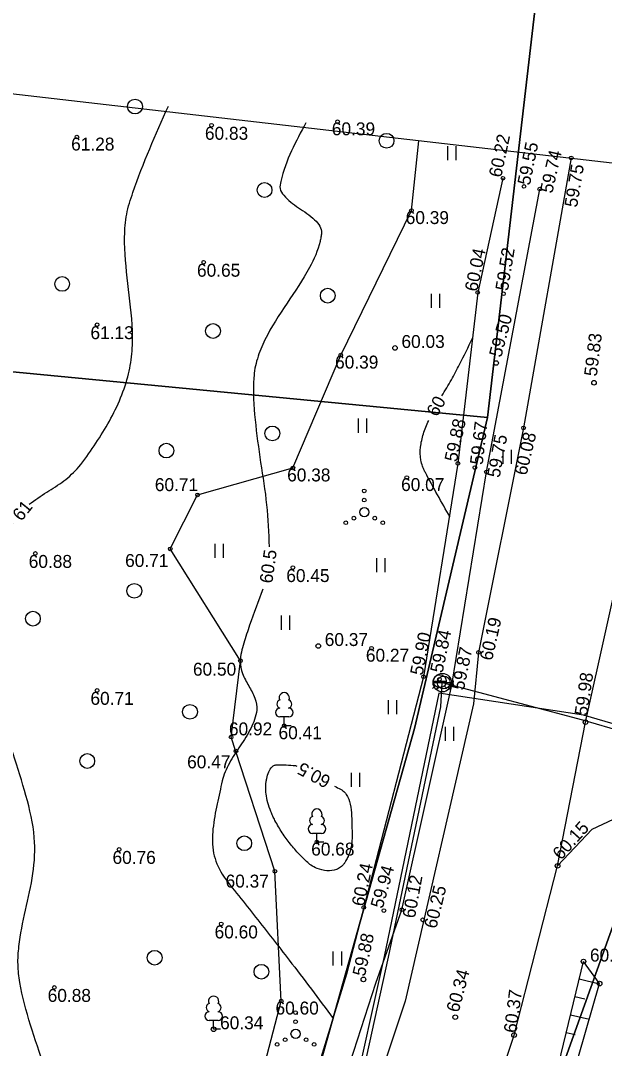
# Model space of a CAD drawing. Extents: x 643123 to 643699, y 6456101 to 6456901.
# Drawn here: x 643559.6 to 643591.2, y 6456310.1 to 6456365.7 of the extents above; entities that cross this region are included whole.
import ezdxf

# ---------------------------------------------------------------- set-up
doc = ezdxf.new("R2010")
doc.units = 0
for name, color, linetype in [('ELKAEV', 7, 'Continuous'), ('HALJASTUS', 7, 'Continuous'), ('KTRASS', 7, 'Continuous'), ('MOOTPIIR', 7, 'Continuous'), ('PIIR', 7, 'Continuous'), ('PUU', 7, 'Continuous'), ('RELJEEF', 7, 'Continuous'), ('SIRAJATIS', 7, 'Continuous'), ('TEE', 7, 'Continuous'), ('VEEKOGU', 7, 'Continuous'), ('VKAEV', 7, 'Continuous'), ('VTRASS', 7, 'Continuous')]:
    doc.layers.add(name, color=color, linetype=linetype)

msp = doc.modelspace()

# ---------------------------------------------------------------- linework, layer by layer
at = {"layer": 'ELKAEV'}
for centre, radius in [((643569.977, 6456360.076), 0.1), ((643576.798, 6456360.263), 0.1), ((643562.686, 6456359.438), 0.1), ((643589.443, 6456358.313), 0.1), ((643585.753, 6456357.206), 0.1), ((643586.889, 6456356.764), 0.1), ((643587.747, 6456356.622), 0.1), ((643580.796, 6456355.457), 0.1), ((643569.548, 6456352.661), 0.1), ((643584.383, 6456351.026), 0.1), ((643585.776, 6456350.953), 0.1), ((643563.779, 6456349.28), 0.1), ((643579.906, 6456348.019), 0.125), ((643576.973, 6456347.632), 0.1), ((643585.381, 6456347.204), 0.125), ((643590.679, 6456346.135), 0.125), ((643586.866, 6456343.693), 0.1), ((643583.311, 6456341.768), 0.1), ((643574.379, 6456341.521), 0.1), ((643584.231, 6456341.542), 0.1), ((643584.859, 6456341.311), 0.1), ((643580.547, 6456341.001), 0.1), ((643569.222, 6456340.06), 0.1), ((643560.438, 6456336.895), 0.1), ((643567.742, 6456337.138), 0.1), ((643574.383, 6456336.129), 0.1), ((643575.753, 6456331.881), 0.125), ((643578.64, 6456331.761), 0.1), ((643584.43, 6456331.535), 0.1), ((643571.54, 6456331.086), 0.1), ((643581.455, 6456330.215), 0.1), ((643582.31, 6456330.08), 0.1), ((643563.779, 6456329.479), 0.1), ((643582.982, 6456329.765), 0.1), ((643590.218, 6456327.758), 0.125), ((643573.912, 6456327.564), 0.1), ((643571.034, 6456326.949), 0.1), ((643571.296, 6456326.195), 0.1), ((643575.681, 6456321.262), 0.1), ((643564.974, 6456320.868), 0.1), ((643588.707, 6456319.977), 0.125), ((643573.403, 6456319.688), 0.1), ((643578.212, 6456317.729), 0.1), ((643579.305, 6456317.553), 0.1), ((643580.281, 6456317.599), 0.1), ((643570.5, 6456316.833), 0.1), ((643581.403, 6456317.054), 0.1), ((643590.111, 6456314.797), 0.125), ((643561.465, 6456313.396), 0.1), ((643578.199, 6456313.831), 0.125), ((643590.983, 6456313.603), 0.125), ((643573.749, 6456312.656), 0.1), ((643583.17, 6456311.783), 0.125), ((643570.088, 6456311.131), 0.125), ((643586.355, 6456310.816), 0.125)]:
    msp.add_circle(centre, radius, dxfattribs=at)
at = {"layer": 'HALJASTUS'}
for p, q in [((643582.748, 6456358.945), (643582.748, 6456358.184)), ((643583.203, 6456358.945), (643583.203, 6456358.184)), ((643581.859, 6456350.956), (643581.859, 6456350.195)), ((643582.314, 6456350.956), (643582.314, 6456350.195)), ((643577.914, 6456344.192), (643577.914, 6456343.431)), ((643578.369, 6456344.192), (643578.369, 6456343.431)), ((643585.737, 6456342.503), (643585.737, 6456341.741)), ((643586.192, 6456342.503), (643586.192, 6456341.741)), ((643570.151, 6456337.409), (643570.151, 6456336.648)), ((643570.606, 6456337.409), (643570.606, 6456336.648)), ((643578.905, 6456336.636), (643578.905, 6456335.875)), ((643579.36, 6456336.636), (643579.36, 6456335.875)), ((643573.743, 6456333.525), (643573.743, 6456332.764)), ((643574.198, 6456333.525), (643574.198, 6456332.764)), ((643579.536, 6456328.946), (643579.536, 6456328.185)), ((643579.991, 6456328.946), (643579.991, 6456328.185)), ((643582.618, 6456327.51), (643582.618, 6456326.749)), ((643583.073, 6456327.51), (643583.073, 6456326.749)), ((643577.531, 6456325.009), (643577.531, 6456324.248)), ((643577.986, 6456325.009), (643577.986, 6456324.248)), ((643576.548, 6456315.34), (643576.548, 6456314.578)), ((643577.003, 6456315.34), (643577.003, 6456314.578))]:
    msp.add_line(p, q, dxfattribs=at)
msp.add_lwpolyline([(643520.831, 6456332.115), (643525.852, 6456325.105), (643531.857, 6456321.335), (643531.245, 6456316.185), (643537.144, 6456312.362), (643542.366, 6456307.128), (643547.698, 6456301.786), (643552.513, 6456296.908), (643556.635, 6456292.61), (643561.962, 6456289.319), (643566.909, 6456290.247), (643569.038, 6456298.191), (643571.929, 6456305.667), (643573.749, 6456312.656), (643573.403, 6456319.688), (643571.034, 6456326.949), (643571.54, 6456331.086), (643567.742, 6456337.138), (643569.222, 6456340.06), (643574.379, 6456341.521), (643576.973, 6456347.632), (643580.796, 6456355.457), (643581.189, 6456359.236)], dxfattribs=at)
for centre, radius in [((643565.834, 6456361.092), 0.4), ((643579.449, 6456359.237), 0.4), ((643572.844, 6456356.57), 0.4), ((643561.888, 6456351.487), 0.4), ((643576.266, 6456350.853), 0.4), ((643570.056, 6456348.937), 0.4), ((643573.268, 6456343.39), 0.4), ((643567.533, 6456342.462), 0.4), ((643578.244, 6456340.279), 0.1), ((643578.244, 6456339.779), 0.1), ((643578.244, 6456339.129), 0.25), ((643577.244, 6456338.554), 0.1), ((643577.679, 6456338.804), 0.1), ((643578.809, 6456338.804), 0.1), ((643579.244, 6456338.554), 0.1), ((643565.795, 6456334.868), 0.4), ((643560.306, 6456333.364), 0.4), ((643568.807, 6456328.317), 0.4), ((643563.246, 6456325.654), 0.4), ((643571.747, 6456321.202), 0.4), ((643566.895, 6456315.002), 0.4), ((643572.674, 6456314.245), 0.4), ((643574.526, 6456312.034), 0.1), ((643574.526, 6456311.534), 0.1), ((643573.961, 6456310.559), 0.1), ((643574.526, 6456310.884), 0.25), ((643575.091, 6456310.559), 0.1), ((643573.526, 6456310.309), 0.1), ((643575.526, 6456310.309), 0.1)]:
    msp.add_circle(centre, radius, dxfattribs=at)
at = {"layer": 'KTRASS'}
msp.add_lwpolyline([(643614.48, 6456310.922), (643613.265, 6456312.066), (643608.115, 6456317.11), (643602.543, 6456322.644), (643599.806, 6456325.296), (643590.107, 6456328.128), (643582.285, 6456329.328), (643579.312, 6456315.078), (643577.541, 6456307.027), (643575.37, 6456300.675), (643572.207, 6456292.672), (643571.343, 6456289.105), (643566.673, 6456277.769), (643560.949, 6456267.631), (643554.377, 6456257.121), (643542.615, 6456240.326)], dxfattribs=at)
at = {"layer": 'MOOTPIIR'}
msp.add_lwpolyline([(643444.736, 6456376.761), (643458.837, 6456369.535), (643514.013, 6456367.012), (643600.264, 6456357.043), (643614.48, 6456310.922), (643610.825, 6456300.071), (643565.027, 6456240.194), (643548.127, 6456226.709), (643522.979, 6456254.341), (643461.859, 6456333.339), (643451.284, 6456335.372), (643428.144, 6456353.969), (643425.102, 6456360.135), (643441.39, 6456374.904)], close=True, dxfattribs=at)
at = {"layer": 'PIIR'}
for points in [[(643620.31, 6456658.53), (643553.72, 6456690.05), (643487.73, 6456766.95), (643395.71, 6456900.76), (643380.17, 6456888.41), (643354.1, 6456869.45), (643324.48, 6456845.76), (643123.58, 6456695.36), (643186.33, 6456601.37), (643122.99, 6456586.35), (643226.2, 6456416.08), (643361.09, 6456490.39), (643439.75, 6456383.69), (643459.95, 6456356.27), (643584.91, 6456344.26), (643601.69, 6456488.57)], [(643594.18, 6456323.66), (643572.63, 6456263.51), (643610.25, 6456195.99), (643606.28, 6456193.22), (643617.99, 6456172.64), (643641.27, 6456130.66), (643669.92, 6456151.73), (643645.68, 6456178.39), (643629.89, 6456195.41), (643674.67, 6456244.82), (643699.28, 6456395.81), (643606.96, 6456405.84), (643606.2, 6456405.92)], [(643542.43, 6456244.32), (643560.24, 6456268.56), (643567.81, 6456286.13), (643574.34, 6456303.84), (643580.96, 6456327.41), (643584.91, 6456344.26), (643459.95, 6456356.27)]]:
    msp.add_lwpolyline(points, close=True, dxfattribs=at)
msp.add_lwpolyline([(643601.69, 6456488.57), (643584.91, 6456344.26), (643580.96, 6456327.41), (643574.34, 6456303.84), (643567.81, 6456286.13), (643560.24, 6456268.56), (643542.43, 6456244.32), (643539.8, 6456241.11), (643496, 6456188.8), (643482.7, 6456175.4), (643450.26, 6456136.43), (643424.59, 6456106.45), (643443.56, 6456101.2), (643445.58, 6456104.15), (643470.79, 6456136), (643484.53, 6456152.77), (643494.04, 6456163.38), (643509.04, 6456181.43), (643519.91, 6456194.43), (643549.38, 6456228.03), (643563.7, 6456247.27), (643572.63, 6456263.51), (643594.18, 6456323.66), (643606.2, 6456405.92)], dxfattribs=at)
at = {"layer": 'PUU'}
for p, q in [((643574.152, 6456328.039), (643573.672, 6456328.039)), ((643573.912, 6456327.564), (643573.912, 6456328.039)), ((643574.292, 6456327.564), (643573.912, 6456327.564)), ((643575.921, 6456321.737), (643575.441, 6456321.737)), ((643575.681, 6456321.262), (643575.681, 6456321.737)), ((643576.061, 6456321.262), (643575.681, 6456321.262)), ((643570.328, 6456311.606), (643569.848, 6456311.606)), ((643570.088, 6456311.131), (643570.088, 6456311.606)), ((643570.468, 6456311.131), (643570.088, 6456311.131))]:
    msp.add_line(p, q, dxfattribs=at)
for centre, radius, start, end in [((643573.912, 6456329.084), 0.277, 332.5799, 207.4201), ((643573.675, 6456328.276), 0.238, 90.0016, 269.3953), ((643573.742, 6456328.737), 0.233, 109.0217, 253.1415), ((643574.082, 6456328.737), 0.233, 286.8508, 70.9859), ((643574.149, 6456328.276), 0.238, 270.6047, 89.9984), ((643575.681, 6456322.782), 0.277, 332.5799, 207.4201), ((643575.511, 6456322.435), 0.233, 109.0217, 253.1415), ((643575.851, 6456322.435), 0.233, 286.8508, 70.9859), ((643575.444, 6456321.974), 0.238, 90.0016, 269.3953), ((643575.918, 6456321.974), 0.238, 270.6047, 89.9984), ((643570.088, 6456312.651), 0.277, 332.5799, 207.4201), ((643569.918, 6456312.304), 0.233, 109.0217, 253.1415), ((643570.258, 6456312.304), 0.233, 286.8508, 70.9859), ((643569.851, 6456311.843), 0.238, 90.0016, 269.3953), ((643570.325, 6456311.843), 0.238, 270.6047, 89.9984)]:
    msp.add_arc(centre, radius, start, end, dxfattribs=at)
at = {"layer": 'RELJEEF'}
for p, q in [((643589.884, 6456313.861), (643590.981, 6456313.596)), ((643590.177, 6456312.762), (643589.649, 6456312.889)), ((643589.414, 6456311.917), (643590.428, 6456311.672)), ((643589.665, 6456310.828), (643589.179, 6456310.945))]:
    msp.add_line(p, q, dxfattribs=at)
for points in [[(643577.245, 6456277.402), (643586.151, 6456299.885), (643587.547, 6456304.206), (643590.111, 6456314.797)], [(643579.11, 6456276.712), (643580.057, 6456279.401), (643585.257, 6456294.06), (643587.105, 6456300.64), (643588.294, 6456304.254), (643590.983, 6456313.603), (643590.111, 6456314.797)]]:
    msp.add_lwpolyline(points, dxfattribs=at)
at = {"layer": 'SIRAJATIS'}
msp.add_line((643574.517, 6456325.409), (643574.592, 6456325.37), dxfattribs=at)
for points in [[(643560.102, 6456339.558), (643561.054, 6456340.213), (643561.982, 6456340.82), (643562.784, 6456341.578), (643563.619, 6456342.722), (643564.359, 6456343.909), (643565.441, 6456346.464), (643565.663, 6456347.694), (643565.691, 6456348.953), (643565.448, 6456351.51), (643565.272, 6456354.038), (643565.383, 6456355.262), (643565.72, 6456356.441), (643567.638, 6456361.117)], [(643575.085, 6456360.216), (643573.722, 6456357.037), (643573.686, 6456356.646), (643573.882, 6456356.284), (643574.683, 6456355.614), (643575.554, 6456354.958), (643575.837, 6456354.613), (643575.925, 6456354.246), (643575.895, 6456354.014), (643575.848, 6456353.781), (643575.278, 6456352.371), (643574.064, 6456350.448), (643572.866, 6456348.461), (643572.455, 6456347.438), (643572.328, 6456346.918), (643572.266, 6456346.393), (643572.336, 6456344.128), (643572.634, 6456341.824), (643572.955, 6456339.518), (643573.097, 6456337.248)], [(643582.445, 6456345.425), (643582.957, 6456346.293), (643583.407, 6456347.127), (643584.096, 6456348.546)], [(643582.886, 6456338.867), (643581.549, 6456341.279), (643581.467, 6456341.443), (643581.401, 6456341.61), (643581.311, 6456341.949), (643581.291, 6456342.648), (643581.446, 6456343.368), (643581.576, 6456343.733), (643581.733, 6456344.1)], [(643546.506, 6456270.974), (643546.069, 6456271.639), (643545.677, 6456272.325), (643545.411, 6456273.013), (643545.349, 6456273.352), (643545.34, 6456273.52), (643545.348, 6456273.686), (643545.613, 6456274.375), (643546.18, 6456274.986), (643546.919, 6456275.51), (643547.313, 6456275.736), (643547.701, 6456275.936), (643548.703, 6456275.919), (643549.713, 6456275.281), (643550.718, 6456274.612), (643551.703, 6456274.5), (643553.49, 6456275.211), (643555.266, 6456276.002), (643557.036, 6456276.876), (643558.807, 6456277.835), (643560.264, 6456278.508), (643560.877, 6456278.9), (643561.086, 6456279.139), (643561.158, 6456279.273), (643561.204, 6456279.418), (643561.046, 6456280.87), (643560.236, 6456282.384), (643559.196, 6456283.937), (643558.722, 6456284.72), (643558.347, 6456285.503), (643557.578, 6456287.484), (643556.821, 6456289.471), (643556.494, 6456290.302), (643556.183, 6456291.151), (643555.977, 6456292.005), (643555.942, 6456292.429), (643555.945, 6456292.64), (643555.965, 6456292.85), (643556.309, 6456293.37), (643556.6, 6456293.562), (643556.902, 6456293.71), (643558.098, 6456293.644), (643559.297, 6456292.843), (643560.496, 6456291.964), (643561.094, 6456291.7), (643561.691, 6456291.663), (643563.016, 6456292.03), (643563.665, 6456292.397), (643563.985, 6456292.649), (643564.3, 6456292.956), (643564.883, 6456293.955), (643564.991, 6456295.013), (643564.792, 6456296.064), (643564.452, 6456297.037), (643564.176, 6456297.562), (643563.827, 6456298.072), (643563.495, 6456298.592), (643563.272, 6456299.149), (643563.009, 6456300.484), (643562.804, 6456301.839), (643562.6, 6456303.195), (643562.342, 6456304.529), (643561.698, 6456306.814), (643560.929, 6456309.082), (643560.18, 6456311.359), (643559.597, 6456313.666), (643559.499, 6456314.634), (643559.549, 6456315.611), (643559.909, 6456317.582), (643560.307, 6456319.555), (643560.378, 6456321.506), (643559.928, 6456323.781), (643559.243, 6456326.037), (643558.553, 6456328.292), (643558.09, 6456330.564), (643557.96, 6456332.912), (643558.122, 6456335.28), (643558.551, 6456337.078), (643558.915, 6456337.939), (643559.223, 6456338.513)], [(643572.76, 6456334.962), (643572.038, 6456333.006), (643571.719, 6456332.03), (643571.536, 6456331.057), (643571.656, 6456330.389), (643571.989, 6456329.723), (643572.317, 6456329.06), (643572.421, 6456328.399), (643572.304, 6456327.904), (643572.098, 6456327.421), (643571.53, 6456326.475), (643570.941, 6456325.536), (643570.709, 6456325.061), (643570.556, 6456324.578), (643570.419, 6456323.973), (643570.274, 6456323.327), (643570.054, 6456321.982), (643570.085, 6456320.671), (643570.556, 6456319.525), (643571.45, 6456318.351), (643572.363, 6456317.195), (643574.178, 6456314.877), (643576.564, 6456311.71)], [(643576.636, 6456324.295), (643576.965, 6456324.122), (643577.026, 6456324.087), (643577.083, 6456324.047), (643577.184, 6456323.956), (643577.341, 6456323.731), (643577.513, 6456323.163), (643577.565, 6456322.522), (643577.572, 6456322.208), (643577.576, 6456322.059), (643577.581, 6456321.916), (643577.585, 6456321.803), (643577.588, 6456321.69), (643577.584, 6456321.462), (643577.531, 6456321.005), (643577.394, 6456320.548), (643577.286, 6456320.321), (643577.22, 6456320.208), (643577.184, 6456320.152), (643577.146, 6456320.095), (643577.105, 6456320.041), (643577.061, 6456319.991), (643576.963, 6456319.905), (643576.739, 6456319.782), (643576.22, 6456319.713), (643575.691, 6456319.835), (643575.352, 6456320.02), (643575.304, 6456320.057), (643575.258, 6456320.095), (643574.727, 6456320.606), (643574.241, 6456321.16), (643573.802, 6456321.767), (643573.6, 6456322.094), (643573.409, 6456322.438), (643573.292, 6456322.675), (643573.188, 6456322.914), (643573.023, 6456323.398), (643572.926, 6456323.882), (643572.908, 6456324.122), (643572.907, 6456324.241), (643572.912, 6456324.359), (643572.928, 6456324.521), (643572.96, 6456324.7), (643573.073, 6456325.06), (643573.259, 6456325.343), (643573.383, 6456325.425), (643573.453, 6456325.445), (643573.528, 6456325.45), (643574.517, 6456325.409)]]:
    msp.add_spline(points, degree=3, dxfattribs=at)
at = {"layer": 'TEE'}
for points in [[(643589.443, 6456358.313), (643586.866, 6456343.693), (643584.43, 6456331.535), (643584.148, 6456328.743), (643580.454, 6456312.647), (643573.629, 6456292.175), (643572.664, 6456289.973), (643568.931, 6456279.967)], [(643574.349, 6456277.497), (643579.419, 6456289.936), (643586.355, 6456310.816), (643588.707, 6456319.977), (643590.218, 6456327.758), (643592.463, 6456337.803), (643596.031, 6456356.34)], [(643588.707, 6456319.977), (643590.58, 6456321.958), (643593.769, 6456323.469), (643597.276, 6456322.57), (643607.217, 6456312.396), (643613.203, 6456307.131)]]:
    msp.add_lwpolyline(points, dxfattribs=at)
at = {"layer": 'VEEKOGU'}
for points in [[(643585.753, 6456357.206), (643584.383, 6456351.026), (643583.311, 6456341.768), (643581.455, 6456330.215), (643578.212, 6456317.729), (643577.279, 6456314.111), (643570.901, 6456293.29), (643565.49, 6456281.143)], [(643566.877, 6456280.505), (643572.116, 6456292.759), (643578.861, 6456313.628), (643580.281, 6456317.599), (643582.982, 6456329.765), (643584.859, 6456341.311), (643587.747, 6456356.622)]]:
    msp.add_lwpolyline(points, dxfattribs=at)
at = {"layer": 'VKAEV'}
for p, q in [((643582.083, 6456329.729), (643581.943, 6456329.589)), ((643581.969, 6456329.898), (643582.969, 6456329.898)), ((643581.98, 6456329.976), (643582.68, 6456329.976)), ((643582.293, 6456329.658), (643582.153, 6456329.518)), ((643582.19, 6456329.905), (643582.89, 6456329.905)), ((643582.577, 6456329.729), (643582.717, 6456329.589)), ((643582.787, 6456329.658), (643582.927, 6456329.518))]:
    msp.add_line(p, q, dxfattribs=at)
for centre, radius in [((643582.469, 6456329.898), 0.5), ((643582.33, 6456329.976), 0.35), ((643582.54, 6456329.905), 0.35)]:
    msp.add_circle(centre, radius, dxfattribs=at)
at = {"layer": 'VTRASS'}
for points in [[(643542.72, 6456239.525), (643554.586, 6456256.984), (643561.164, 6456267.503), (643566.898, 6456277.66), (643571.581, 6456289.027), (643572.446, 6456292.596), (643575.605, 6456300.589), (643577.782, 6456306.96), (643579.556, 6456315.026), (643582.381, 6456328.586), (643582.469, 6456329.898)], [(643582.469, 6456329.898), (643590.06, 6456327.881), (643599.677, 6456325.073), (643602.368, 6456322.466), (643607.939, 6456316.932), (643613.092, 6456311.886), (643614.392, 6456310.661)]]:
    msp.add_lwpolyline(points, dxfattribs=at)

# ---------------------------------------------------------------- texts
at = {"layer": 'ELKAEV'}
for s, p in [(' 60.39', (643576.228, 6456359.535)), (' 60.83', (643569.358, 6456359.293)), (' 61.28', (643562.116, 6456358.71)), (' 60.39', (643580.226, 6456354.729)), (' 60.65', (643568.928, 6456351.877)), (' 61.13', (643563.16, 6456348.496)), ('60.03', (643580.256, 6456348.019)), (' 60.39', (643576.403, 6456346.904)), (' 60.38', (643573.809, 6456340.793)), (' 60.71', (643566.646, 6456340.268)), (' 60.07', (643579.977, 6456340.273)), (' 60.88', (643559.819, 6456336.111)), (' 60.71', (643565.037, 6456336.161)), (' 60.45', (643573.763, 6456335.345)), ('60.37', (643576.103, 6456331.881)), (' 60.27', (643578.07, 6456331.033)), (' 60.50', (643568.709, 6456330.275)), (' 60.71', (643563.16, 6456328.696)), (' 60.92', (643570.658, 6456327.044)), (' 60.41', (643573.342, 6456326.836)), (' 60.47', (643568.394, 6456325.257)), (' 60.68', (643575.111, 6456320.534)), (' 60.76', (643564.355, 6456320.084)), (' 60.37', (643570.475, 6456318.803)), (' 60.60', (643569.881, 6456316.049)), ('60.18', (643590.461, 6456314.797)), (' 60.88', (643560.845, 6456312.612)), (' 60.60', (643573.179, 6456311.928)), ('60.34', (643570.438, 6456311.131))]:
    msp.add_text(s, height=0.7, dxfattribs=at).set_placement(p)
for s, rotation, p in [(' 60.22', 78.0023, (643585.603, 6456356.962)), (' 59.55', 78.5529, (643587.157, 6456356.537)), (' 59.74', 77.0782, (643588.362, 6456356.104)), (' 59.75', 80.5433, (643589.717, 6456355.34)), (' 60.04', 78.4643, (643584.305, 6456350.783)), (' 59.52', 80.8029, (643585.98, 6456350.822)), ('59.50', 74.8936, (643585.656, 6456347.475)), ('59.83', 83.0293, (643590.831, 6456346.454)), (' 59.88', 77.8476, (643583.203, 6456341.559)), (' 59.67', 83.3496, (643584.621, 6456341.406)), (' 59.75', 79.4615, (643585.521, 6456340.702)), (' 60.08', 76.7372, (643586.966, 6456340.83)), (' 60.19', 77.1495, (643585.104, 6456330.8)), (' 59.90', 78.3591, (643581.344, 6456329.997)), (' 59.84', 77.9956, (643582.426, 6456330.13)), (' 59.87', 78.462, (643583.582, 6456329.196)), ('59.98', 81.7819, (643590.31, 6456328.08)), ('60.15', 47.815, (643588.887, 6456320.255)), (' 60.24', 77.9613, (643578.176, 6456317.494)), (' 59.94', 74.0638, (643579.166, 6456317.378)), (' 60.12', 79.7262, (643580.937, 6456316.85)), (' 60.25', 76.3882, (643582.083, 6456316.288)), ('59.88', 77.5515, (643578.277, 6456313.955)), ('60.34', 74.896, (643583.347, 6456312.002)), ('60.37', 82.5551, (643586.48, 6456310.903))]:
    msp.add_text(s, height=0.7, rotation=rotation, dxfattribs=at).set_placement(p)
at = {"layer": 'SIRAJATIS'}
for s, rotation, p in [('60', 61.3226, (643582.187, 6456344.25)), ('61', 51.0212, (643559.676, 6456338.597)), ('60.5', 82.0986, (643573.263, 6456335.246)), ('60.5', 152.2655, (643576.489, 6456324.768))]:
    msp.add_text(s, height=0.7, rotation=rotation, dxfattribs=at).set_placement(p)

doc.saveas('drawing.dxf')
